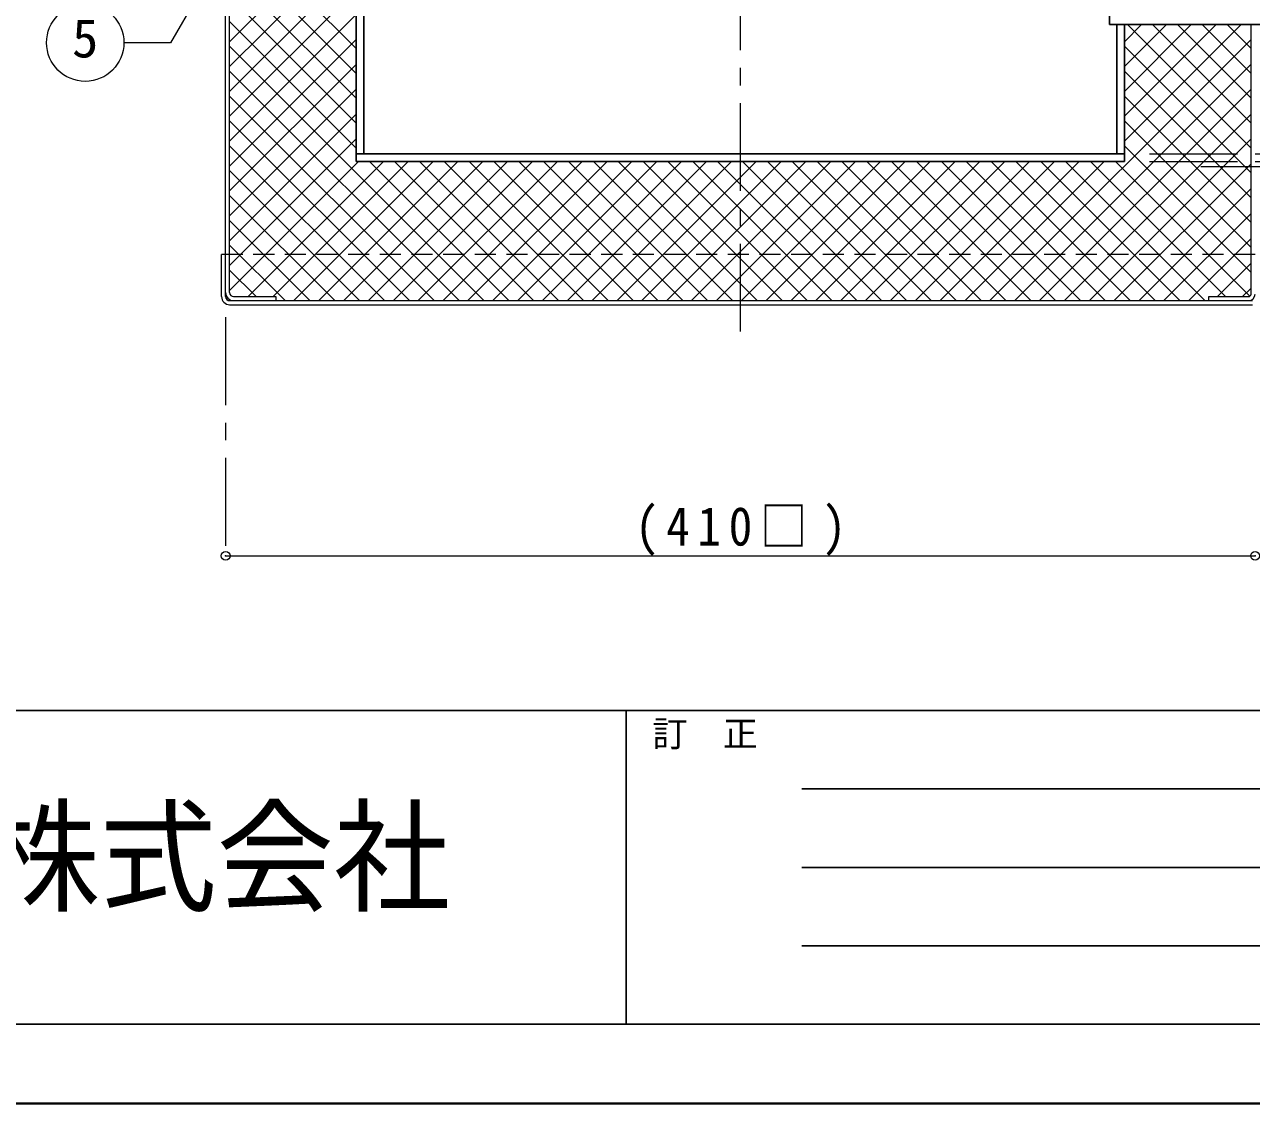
# Model space of a CAD drawing. Units: millimetres at full size, sheet at 1:7; details may follow other scales. Extents: x -1450 to 1385, y -937 to 1030.
# Drawn here: x -1060.8 to -572.2, y -936.5 to -507 of the extents above; entities that cross this region are included whole.
import ezdxf
from ezdxf.enums import TextEntityAlignment as Align

# ---------------------------------------------------------------- set-up
doc = ezdxf.new("R2010")
doc.units = ezdxf.units.MM
doc.header["$LTSCALE"] = 7
doc.header["$PDMODE"] = 32
doc.header["$PDSIZE"] = 3.5
doc.linetypes.add('CHAIN1', pattern=[8, 5, -1, 1, -1])
doc.linetypes.add('DASHED1', pattern=[1.8, 1.2, -0.6])
doc.layers.add('0-0_ﾚｲﾔ1', color=4, linetype='Continuous', lineweight=9)
doc.styles.add('ＭＳ ゴシック', font='')
doc.styles.get('ＭＳ ゴシック').set_extended_font_data('MS Gothic')

msp = doc.modelspace()

# ---------------------------------------------------------------- linework, layer by layer
at = {"layer": '0-0_ﾚｲﾔ1', "linetype": 'CHAIN1'}
for p, q in [((-775.745, -629.26), (-775.745, -18.545)), ((-612.745, -558.545), (141.255, -558.545)), ((-612.745, -561.545), (141.255, -561.545)), ((-592.345, -563.545), (-549.145, -563.545)), ((-980.745, -623.545), (-980.745, -718.545))]:
    msp.add_line(p, q, dxfattribs=at)
at = {"layer": '0-0_ﾚｲﾔ1', "color": 7, "lineweight": 18}
for p, q in [((-980.745, -615.345), (-980.745, -64.745)), ((-979.145, -613.745), (-979.145, -64.745)), ((-980.145, -475.189), (-1002.694, -514.244)), ((-572.345, -614.345), (-572.345, -507.045)), ((-1002.694, -514.244), (-1021.258, -514.244)), ((-980.745, -598.545), (-982.345, -598.545)), ((-982.345, -615.345), (-982.345, -598.545)), ((-977.545, -615.345), (-960.745, -615.345)), ((-960.745, -615.345), (-960.745, -616.945)), ((-589.145, -616.945), (-589.145, -615.345)), ((-589.145, -615.345), (-573.345, -615.345)), ((-979.145, -616.945), (-571.745, -616.945)), ((-979.145, -618.545), (-571.745, -618.545))]:
    msp.add_line(p, q, dxfattribs=at)
at = {"layer": '0-0_ﾚｲﾔ1', "color": 5, "lineweight": 25}
for p, q in [((-928.745, -64.545), (-928.745, -561.545)), ((-925.745, -558.545), (-925.745, -64.545)), ((-628.745, -503.545), (-628.745, -507.045)), ((-628.745, -507.045), (-546.745, -507.045)), ((-625.745, -558.545), (-625.745, -507.045)), ((-622.745, -507.045), (-622.745, -561.545)), ((-622.745, -558.545), (-928.745, -558.545)), ((-622.745, -561.545), (-928.745, -561.545))]:
    msp.add_line(p, q, dxfattribs=at)
at = {"layer": '0-0_ﾚｲﾔ1'}
for p, q in [((-979.145, -513.869), (-928.745, -463.469)), ((-979.145, -466.181), (-928.745, -516.581)), ((-979.145, -523.768), (-928.745, -473.368)), ((-979.145, -476.081), (-928.745, -526.481)), ((-979.145, -533.668), (-928.745, -483.268)), ((-979.145, -485.98), (-928.745, -536.38)), ((-979.145, -543.567), (-928.745, -493.167)), ((-979.145, -495.88), (-928.745, -546.28)), ((-979.145, -553.467), (-928.745, -503.067)), ((-979.145, -505.779), (-928.745, -556.179)), ((-622.745, -553.449), (-576.342, -507.045)), ((-622.745, -543.549), (-586.241, -507.045)), ((-622.745, -533.65), (-596.141, -507.045)), ((-622.745, -523.75), (-606.04, -507.045)), ((-622.745, -513.851), (-615.94, -507.045)), ((-621.497, -507.045), (-572.345, -556.197)), ((-611.597, -507.045), (-572.345, -546.298)), ((-601.698, -507.045), (-572.345, -536.398)), ((-591.798, -507.045), (-572.345, -526.499)), ((-581.899, -507.045), (-572.345, -516.599)), ((-979.145, -563.366), (-928.745, -512.966)), ((-676.342, -616.945), (-572.345, -512.948)), ((-979.145, -515.678), (-877.878, -616.945)), ((-622.745, -515.697), (-572.345, -566.097)), ((-666.443, -616.945), (-572.345, -522.848)), ((-979.145, -573.266), (-928.745, -522.866)), ((-979.145, -525.578), (-887.778, -616.945)), ((-622.745, -525.596), (-572.345, -575.996)), ((-979.145, -583.165), (-928.745, -532.765)), ((-979.145, -535.477), (-897.677, -616.945)), ((-656.543, -616.945), (-572.345, -532.747)), ((-622.745, -535.496), (-572.345, -585.896)), ((-979.145, -593.065), (-928.745, -542.665)), ((-979.145, -545.377), (-907.577, -616.945)), ((-646.644, -616.945), (-572.345, -542.647)), ((-622.745, -545.395), (-572.345, -595.795)), ((-979.145, -602.964), (-928.745, -552.564)), ((-979.145, -555.276), (-917.476, -616.945)), ((-636.744, -616.945), (-572.345, -552.546)), ((-622.745, -555.295), (-572.345, -605.695)), ((-979.145, -612.864), (-927.827, -561.545)), ((-971.727, -615.345), (-917.927, -561.545)), ((-961.828, -615.345), (-908.028, -561.545)), ((-953.528, -616.945), (-898.128, -561.545)), ((-943.629, -616.945), (-888.229, -561.545)), ((-933.729, -616.945), (-878.329, -561.545)), ((-923.83, -616.945), (-868.43, -561.545)), ((-923.379, -561.545), (-867.979, -616.945)), ((-913.93, -616.945), (-858.53, -561.545)), ((-913.479, -561.545), (-858.079, -616.945)), ((-904.031, -616.945), (-848.631, -561.545)), ((-903.58, -561.545), (-848.18, -616.945)), ((-894.131, -616.945), (-838.731, -561.545)), ((-893.68, -561.545), (-838.28, -616.945)), ((-884.232, -616.945), (-828.832, -561.545)), ((-883.781, -561.545), (-828.381, -616.945)), ((-874.332, -616.945), (-818.932, -561.545)), ((-873.881, -561.545), (-818.481, -616.945)), ((-864.433, -616.945), (-809.033, -561.545)), ((-863.982, -561.545), (-808.582, -616.945)), ((-854.533, -616.945), (-799.133, -561.545)), ((-854.082, -561.545), (-798.682, -616.945)), ((-844.634, -616.945), (-789.234, -561.545)), ((-844.183, -561.545), (-788.783, -616.945)), ((-834.734, -616.945), (-779.334, -561.545)), ((-834.283, -561.545), (-778.883, -616.945)), ((-824.835, -616.945), (-769.435, -561.545)), ((-824.384, -561.545), (-768.984, -616.945)), ((-814.935, -616.945), (-759.535, -561.545)), ((-814.484, -561.545), (-759.084, -616.945)), ((-805.036, -616.945), (-749.636, -561.545)), ((-804.585, -561.545), (-749.185, -616.945)), ((-795.136, -616.945), (-739.736, -561.545)), ((-794.685, -561.545), (-739.285, -616.945)), ((-785.237, -616.945), (-729.837, -561.545)), ((-784.786, -561.545), (-729.386, -616.945)), ((-775.337, -616.945), (-719.937, -561.545)), ((-774.886, -561.545), (-719.486, -616.945)), ((-765.438, -616.945), (-710.038, -561.545)), ((-764.987, -561.545), (-709.587, -616.945)), ((-755.538, -616.945), (-700.138, -561.545)), ((-755.087, -561.545), (-699.687, -616.945)), ((-745.639, -616.945), (-690.239, -561.545)), ((-745.188, -561.545), (-689.788, -616.945)), ((-735.739, -616.945), (-680.339, -561.545)), ((-735.288, -561.545), (-679.888, -616.945)), ((-725.84, -616.945), (-670.44, -561.545)), ((-725.389, -561.545), (-669.989, -616.945)), ((-715.94, -616.945), (-660.54, -561.545)), ((-715.489, -561.545), (-660.089, -616.945)), ((-706.041, -616.945), (-650.641, -561.545)), ((-705.59, -561.545), (-650.19, -616.945)), ((-696.141, -616.945), (-640.741, -561.545)), ((-695.69, -561.545), (-640.29, -616.945)), ((-686.242, -616.945), (-630.842, -561.545)), ((-685.791, -561.545), (-630.391, -616.945)), ((-675.891, -561.545), (-620.491, -616.945)), ((-665.992, -561.545), (-610.592, -616.945)), ((-656.092, -561.545), (-600.692, -616.945)), ((-646.193, -561.545), (-590.793, -616.945)), ((-636.293, -561.545), (-582.493, -615.345)), ((-626.394, -561.545), (-572.774, -615.166)), ((-979.145, -565.176), (-927.376, -616.945)), ((-626.845, -616.945), (-572.345, -562.446)), ((-979.145, -575.075), (-937.275, -616.945)), ((-616.945, -616.945), (-572.345, -572.345)), ((-979.145, -584.975), (-947.175, -616.945)), ((-607.046, -616.945), (-572.345, -582.245)), ((-979.145, -594.874), (-957.074, -616.945)), ((-597.146, -616.945), (-572.345, -592.144)), ((-979.145, -604.774), (-968.574, -615.345)), ((-585.647, -615.345), (-572.345, -602.044)), ((-575.747, -615.345), (-572.345, -611.943)), ((-980.745, -718.545), (-570.745, -718.545))]:
    msp.add_line(p, q, dxfattribs=at)
at = {"layer": '0-0_ﾚｲﾔ1', "linetype": 'DASHED1'}
msp.add_line((-570.745, -598.545), (-980.745, -598.545), dxfattribs=at)
at = {"layer": '0-0_ﾚｲﾔ1', "color": 6, "lineweight": 25}
for p, q in [((-1418.245, -780.045), (1353.755, -780.045)), ((-821.245, -780.045), (-821.245, -905.045)), ((-751.245, -811.295), (-101.245, -811.295)), ((-101.245, -842.545), (-751.245, -842.545)), ((-101.245, -873.795), (-751.245, -873.795)), ((1353.755, -905.045), (-1418.245, -905.045))]:
    msp.add_line(p, q, dxfattribs=at)
at = {"layer": '0-0_ﾚｲﾔ1', "color": 1, "lineweight": 40}
msp.add_line((1385.255, -936.545), (-1449.745, -936.545), dxfattribs=at)
at = {"layer": '0-0_ﾚｲﾔ1', "color": 7, "lineweight": 18}
msp.add_circle((-1036.658, -514.244), 15.4, dxfattribs=at)
for centre, radius, start, end in [((-979.145, -615.345), 3.2, 180, 270), ((-977.545, -613.745), 3.2, 180, 270), ((-979.145, -615.345), 1.6, 180, 270), ((-977.545, -613.745), 1.6, 180, 270), ((-573.345, -614.345), 1, 270, 0), ((-573.345, -614.345), 2.6, 270, 0)]:
    msp.add_arc(centre, radius, start, end, dxfattribs=at)
at = {"layer": '0-0_ﾚｲﾔ1'}
for p in [(-980.745, -718.545), (-570.745, -718.545)]:
    msp.add_point(p, dxfattribs=at)

# ---------------------------------------------------------------- texts
at = {"layer": '0-0_ﾚｲﾔ1', "color": 7, "style": 'ＭＳ ゴシック'}
for s, height, p in [('5', 15.4, (-1041.908, -524.744)), ('訂\u3000正', 10.26, (-810.745, -797.545))]:
    msp.add_text(s, height=height, dxfattribs=at).set_placement(p, align=Align.BOTTOM_LEFT)
at = {"layer": '0-0_ﾚｲﾔ1', "color": 7, "style": 'ＭＳ ゴシック', "width": 0.95}
msp.add_text('工業株式会社', height=35.92, dxfattribs=at).set_placement((-1170.495, -867.045), align=Align.BOTTOM_LEFT)
at = {"layer": '0-0_ﾚｲﾔ1', "color": 7, "insert": (-817.745, -718.545), "char_height": 15.4, "attachment_point": 7, "style": 'ＭＳ ゴシック'}
msp.add_mtext('\\T1.32;\\W0.9;(410□)', dxfattribs=at)

doc.saveas('drawing.dxf')
